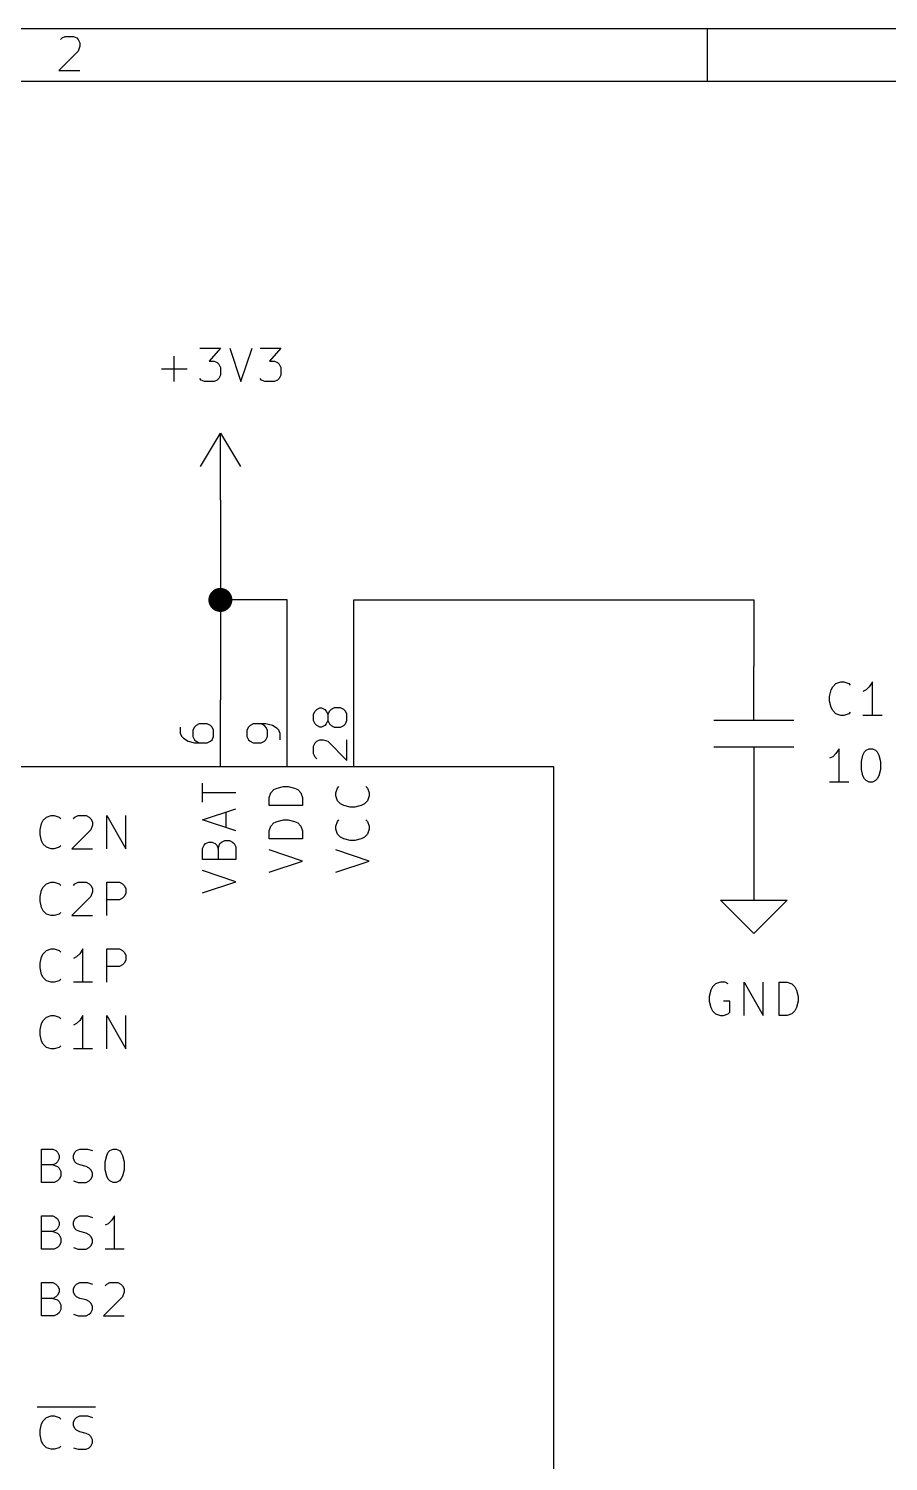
# Model space of a CAD drawing. Extents: x 0.4 to 11.3, y -7.9 to -0.4.
# Drawn here: x 3.312 to 4.602, y -2.541 to -0.394 of the extents above; entities that cross this region are included whole.
import ezdxf

# ---------------------------------------------------------------- set-up
doc = ezdxf.new("R2010")
doc.units = 0
doc.header["$MEASUREMENT"] = 0
for name, color, linetype in [('CYAN2', 4, 'CONTINUOUS'), ('GREEN3', 91, 'CONTINUOUS'), ('LYELLOW', 51, 'CONTINUOUS'), ('RED2', 1, 'CONTINUOUS'), ('RED3', 11, 'CONTINUOUS')]:
    doc.layers.add(name, color=color, linetype=linetype)

msp = doc.modelspace()

# ---------------------------------------------------------------- linework, layer by layer
at = {"layer": 'CYAN2', "linetype": 'CONTINUOUS'}
for p, q in [((3.569, -0.8728), (3.6, -0.8728)), ((3.6, -0.8728), (3.5833, -0.8919)), ((3.6143, -0.8728), (3.6309, -0.9228)), ((3.6309, -0.9228), (3.6476, -0.8728)), ((3.6595, -0.8728), (3.6905, -0.8728)), ((3.6905, -0.8728), (3.6738, -0.8919)), ((3.5309, -0.9228), (3.5309, -0.8847)), ((3.5833, -0.8919), (3.5905, -0.8919)), ((3.5905, -0.8919), (3.5952, -0.8942)), ((3.5952, -0.8942), (3.5976, -0.8966)), ((3.5976, -0.8966), (3.6, -0.9014)), ((3.6, -0.9014), (3.6, -0.9133)), ((3.6738, -0.8919), (3.681, -0.8919)), ((3.681, -0.8919), (3.6857, -0.8942)), ((3.6857, -0.8942), (3.6881, -0.8966)), ((3.6881, -0.8966), (3.6905, -0.9014)), ((3.6905, -0.9014), (3.6905, -0.9133)), ((3.5119, -0.9038), (3.55, -0.9038)), ((3.5714, -0.9204), (3.569, -0.918)), ((3.5762, -0.9228), (3.5714, -0.9204)), ((3.5905, -0.9228), (3.5762, -0.9228)), ((3.5952, -0.9204), (3.5905, -0.9228)), ((3.5976, -0.918), (3.5952, -0.9204)), ((3.6, -0.9133), (3.5976, -0.918)), ((3.6619, -0.9204), (3.6595, -0.918)), ((3.6667, -0.9228), (3.6619, -0.9204)), ((3.681, -0.9228), (3.6667, -0.9228)), ((3.6857, -0.9204), (3.681, -0.9228)), ((3.6881, -0.918), (3.6857, -0.9204)), ((3.6905, -0.9133), (3.6881, -0.918)), ((4.5234, -1.3754), (4.5306, -1.373)), ((4.5234, -1.3754), (4.5306, -1.373)), ((4.5306, -1.373), (4.5353, -1.373)), ((4.5306, -1.373), (4.5353, -1.373)), ((4.5353, -1.373), (4.5425, -1.3754)), ((4.5353, -1.373), (4.5425, -1.3754)), ((4.5782, -1.373), (4.5734, -1.3802)), ((4.5782, -1.373), (4.5734, -1.3802)), ((4.5782, -1.423), (4.5782, -1.373)), ((4.5782, -1.423), (4.5782, -1.373)), ((4.5139, -1.3945), (4.5163, -1.385)), ((4.5139, -1.3945), (4.5163, -1.385)), ((4.5139, -1.4016), (4.5139, -1.3945)), ((4.5139, -1.4016), (4.5139, -1.3945)), ((4.5163, -1.385), (4.5187, -1.3802)), ((4.5163, -1.385), (4.5187, -1.3802)), ((4.5187, -1.3802), (4.5234, -1.3754)), ((4.5187, -1.3802), (4.5234, -1.3754)), ((4.5425, -1.3754), (4.5449, -1.3778)), ((4.5425, -1.3754), (4.5449, -1.3778)), ((4.5687, -1.385), (4.5639, -1.3873)), ((4.5687, -1.385), (4.5639, -1.3873)), ((4.5734, -1.3802), (4.5687, -1.385)), ((4.5734, -1.3802), (4.5687, -1.385)), ((4.5163, -1.4111), (4.5139, -1.4016)), ((4.5163, -1.4111), (4.5139, -1.4016)), ((4.5187, -1.4159), (4.5163, -1.4111)), ((4.5187, -1.4159), (4.5163, -1.4111)), ((4.5234, -1.4207), (4.5187, -1.4159)), ((4.5234, -1.4207), (4.5187, -1.4159)), ((4.5306, -1.423), (4.5234, -1.4207)), ((4.5306, -1.423), (4.5234, -1.4207)), ((4.5353, -1.423), (4.5306, -1.423)), ((4.5353, -1.423), (4.5306, -1.423)), ((4.5425, -1.4207), (4.5353, -1.423)), ((4.5425, -1.4207), (4.5353, -1.423)), ((4.5449, -1.4183), (4.5425, -1.4207)), ((4.5449, -1.4183), (4.5425, -1.4207)), ((4.5925, -1.423), (4.5639, -1.423)), ((4.5925, -1.423), (4.5639, -1.423)), ((4.5234, -1.4802), (4.5187, -1.485)), ((4.5234, -1.4802), (4.5187, -1.485)), ((4.5282, -1.473), (4.5234, -1.4802)), ((4.5282, -1.473), (4.5234, -1.4802)), ((4.5282, -1.523), (4.5282, -1.473)), ((4.5282, -1.523), (4.5282, -1.473)), ((4.5639, -1.4826), (4.5663, -1.4778)), ((4.5639, -1.4826), (4.5663, -1.4778)), ((4.5663, -1.4778), (4.5687, -1.4754)), ((4.5663, -1.4778), (4.5687, -1.4754)), ((4.5687, -1.4754), (4.5734, -1.473)), ((4.5687, -1.4754), (4.5734, -1.473)), ((4.5734, -1.473), (4.5782, -1.473)), ((4.5734, -1.473), (4.5782, -1.473)), ((4.5782, -1.473), (4.5829, -1.4754)), ((4.5782, -1.473), (4.5829, -1.4754)), ((4.5829, -1.4754), (4.5853, -1.4778)), ((4.5829, -1.4754), (4.5853, -1.4778)), ((4.5853, -1.4778), (4.5877, -1.4826)), ((4.5853, -1.4778), (4.5877, -1.4826)), ((4.5187, -1.485), (4.5139, -1.4873)), ((4.5187, -1.485), (4.5139, -1.4873)), ((4.5615, -1.4921), (4.5639, -1.4826)), ((4.5615, -1.4921), (4.5639, -1.4826)), ((4.5615, -1.504), (4.5615, -1.4921)), ((4.5615, -1.504), (4.5615, -1.4921)), ((4.5877, -1.4826), (4.5901, -1.4921)), ((4.5877, -1.4826), (4.5901, -1.4921)), ((4.5901, -1.4921), (4.5901, -1.504)), ((4.5901, -1.4921), (4.5901, -1.504)), ((4.5425, -1.523), (4.5139, -1.523)), ((4.5425, -1.523), (4.5139, -1.523)), ((4.5639, -1.5135), (4.5615, -1.504)), ((4.5639, -1.5135), (4.5615, -1.504)), ((4.5663, -1.5183), (4.5639, -1.5135)), ((4.5663, -1.5183), (4.5639, -1.5135)), ((4.5687, -1.5207), (4.5663, -1.5183)), ((4.5687, -1.5207), (4.5663, -1.5183)), ((4.5734, -1.523), (4.5687, -1.5207)), ((4.5734, -1.523), (4.5687, -1.5207)), ((4.5782, -1.523), (4.5734, -1.523)), ((4.5782, -1.523), (4.5734, -1.523)), ((4.5829, -1.5207), (4.5782, -1.523)), ((4.5829, -1.5207), (4.5782, -1.523)), ((4.5853, -1.5183), (4.5829, -1.5207)), ((4.5853, -1.5183), (4.5829, -1.5207)), ((4.5877, -1.5135), (4.5853, -1.5183)), ((4.5877, -1.5135), (4.5853, -1.5183)), ((4.5901, -1.504), (4.5877, -1.5135)), ((4.5901, -1.504), (4.5877, -1.5135)), ((3.5731, -1.5533), (3.5731, -1.5248)), ((3.5731, -1.5533), (3.5731, -1.5248)), ((3.6231, -1.539), (3.5731, -1.539)), ((3.6231, -1.539), (3.5731, -1.539)), ((3.6731, -1.5462), (3.6755, -1.539)), ((3.6731, -1.5462), (3.6755, -1.539)), ((3.6731, -1.5581), (3.6731, -1.5462)), ((3.6731, -1.5581), (3.6731, -1.5462)), ((3.6755, -1.539), (3.6803, -1.5343)), ((3.6755, -1.539), (3.6803, -1.5343)), ((3.6803, -1.5343), (3.685, -1.5319)), ((3.6803, -1.5343), (3.685, -1.5319)), ((3.685, -1.5319), (3.6946, -1.5295)), ((3.685, -1.5319), (3.6946, -1.5295)), ((3.6946, -1.5295), (3.7017, -1.5295)), ((3.6946, -1.5295), (3.7017, -1.5295)), ((3.7017, -1.5295), (3.7112, -1.5319)), ((3.7017, -1.5295), (3.7112, -1.5319)), ((3.7112, -1.5319), (3.716, -1.5343)), ((3.7112, -1.5319), (3.716, -1.5343)), ((3.716, -1.5343), (3.7208, -1.539)), ((3.716, -1.5343), (3.7208, -1.539)), ((3.7208, -1.539), (3.7231, -1.5462)), ((3.7208, -1.539), (3.7231, -1.5462)), ((3.7231, -1.5462), (3.7231, -1.5581)), ((3.7231, -1.5462), (3.7231, -1.5581)), ((3.7731, -1.539), (3.7755, -1.5319)), ((3.7731, -1.539), (3.7755, -1.5319)), ((3.7731, -1.5438), (3.7731, -1.539)), ((3.7731, -1.5438), (3.7731, -1.539)), ((3.7755, -1.5509), (3.7731, -1.5438)), ((3.7755, -1.5509), (3.7731, -1.5438)), ((3.7755, -1.5319), (3.7779, -1.5295)), ((3.7755, -1.5319), (3.7779, -1.5295)), ((3.8184, -1.5295), (3.8208, -1.5319)), ((3.8184, -1.5295), (3.8208, -1.5319)), ((3.8208, -1.5319), (3.8231, -1.539)), ((3.8208, -1.5319), (3.8231, -1.539)), ((3.8231, -1.5438), (3.8208, -1.5509)), ((3.8231, -1.5438), (3.8208, -1.5509)), ((3.8231, -1.539), (3.8231, -1.5438)), ((3.8231, -1.539), (3.8231, -1.5438)), ((3.5731, -1.5795), (3.6231, -1.5629)), ((3.5731, -1.5795), (3.6231, -1.5629)), ((3.6088, -1.5914), (3.6088, -1.5676)), ((3.6088, -1.5914), (3.6088, -1.5676)), ((3.7231, -1.5581), (3.6731, -1.5581)), ((3.7231, -1.5581), (3.6731, -1.5581)), ((3.7803, -1.5557), (3.7755, -1.5509)), ((3.7803, -1.5557), (3.7755, -1.5509)), ((3.785, -1.5581), (3.7803, -1.5557)), ((3.785, -1.5581), (3.7803, -1.5557)), ((3.7946, -1.5605), (3.785, -1.5581)), ((3.7946, -1.5605), (3.785, -1.5581)), ((3.8017, -1.5605), (3.7946, -1.5605)), ((3.8017, -1.5605), (3.7946, -1.5605)), ((3.8112, -1.5581), (3.8017, -1.5605)), ((3.8112, -1.5581), (3.8017, -1.5605)), ((3.816, -1.5557), (3.8112, -1.5581)), ((3.816, -1.5557), (3.8112, -1.5581)), ((3.8208, -1.5509), (3.816, -1.5557)), ((3.8208, -1.5509), (3.816, -1.5557)), ((3.3295, -1.5946), (3.3319, -1.585)), ((3.3295, -1.5946), (3.3319, -1.585)), ((3.3319, -1.585), (3.3343, -1.5803)), ((3.3319, -1.585), (3.3343, -1.5803)), ((3.3343, -1.5803), (3.339, -1.5755)), ((3.3343, -1.5803), (3.339, -1.5755)), ((3.339, -1.5755), (3.3462, -1.5731)), ((3.339, -1.5755), (3.3462, -1.5731)), ((3.3462, -1.5731), (3.3509, -1.5731)), ((3.3462, -1.5731), (3.3509, -1.5731)), ((3.3509, -1.5731), (3.3581, -1.5755)), ((3.3509, -1.5731), (3.3581, -1.5755)), ((3.3581, -1.5755), (3.3605, -1.5779)), ((3.3581, -1.5755), (3.3605, -1.5779)), ((3.3795, -1.5779), (3.3819, -1.5755)), ((3.3795, -1.5779), (3.3819, -1.5755)), ((3.3819, -1.5755), (3.3867, -1.5731)), ((3.3819, -1.5755), (3.3867, -1.5731)), ((3.3867, -1.5731), (3.3986, -1.5731)), ((3.3867, -1.5731), (3.3986, -1.5731)), ((3.3986, -1.5731), (3.4033, -1.5755)), ((3.3986, -1.5731), (3.4033, -1.5755)), ((3.4033, -1.5755), (3.4057, -1.5779)), ((3.4033, -1.5755), (3.4057, -1.5779)), ((3.4057, -1.5779), (3.4081, -1.5827)), ((3.4057, -1.5779), (3.4081, -1.5827)), ((3.4081, -1.5874), (3.4057, -1.5946)), ((3.4081, -1.5874), (3.4057, -1.5946)), ((3.4081, -1.5827), (3.4081, -1.5874)), ((3.4081, -1.5827), (3.4081, -1.5874)), ((3.4295, -1.6231), (3.4295, -1.5731)), ((3.4295, -1.5731), (3.4581, -1.6231)), ((3.4295, -1.6231), (3.4295, -1.5731)), ((3.4295, -1.5731), (3.4581, -1.6231)), ((3.4581, -1.6231), (3.4581, -1.5731)), ((3.4581, -1.6231), (3.4581, -1.5731)), ((3.6231, -1.5962), (3.5731, -1.5795)), ((3.6231, -1.5962), (3.5731, -1.5795)), ((3.6731, -1.5962), (3.6755, -1.589)), ((3.6731, -1.5962), (3.6755, -1.589)), ((3.6755, -1.589), (3.6803, -1.5843)), ((3.6755, -1.589), (3.6803, -1.5843)), ((3.6803, -1.5843), (3.685, -1.5819)), ((3.6803, -1.5843), (3.685, -1.5819)), ((3.685, -1.5819), (3.6946, -1.5795)), ((3.685, -1.5819), (3.6946, -1.5795)), ((3.6946, -1.5795), (3.7017, -1.5795)), ((3.6946, -1.5795), (3.7017, -1.5795)), ((3.7017, -1.5795), (3.7112, -1.5819)), ((3.7017, -1.5795), (3.7112, -1.5819)), ((3.7112, -1.5819), (3.716, -1.5843)), ((3.7112, -1.5819), (3.716, -1.5843)), ((3.716, -1.5843), (3.7208, -1.589)), ((3.716, -1.5843), (3.7208, -1.589)), ((3.7208, -1.589), (3.7231, -1.5962)), ((3.7208, -1.589), (3.7231, -1.5962)), ((3.7731, -1.589), (3.7755, -1.5819)), ((3.7731, -1.589), (3.7755, -1.5819)), ((3.7731, -1.5938), (3.7731, -1.589)), ((3.7731, -1.5938), (3.7731, -1.589)), ((3.7755, -1.5819), (3.7779, -1.5795)), ((3.7755, -1.5819), (3.7779, -1.5795)), ((3.8184, -1.5795), (3.8208, -1.5819)), ((3.8184, -1.5795), (3.8208, -1.5819)), ((3.8208, -1.5819), (3.8231, -1.589)), ((3.8208, -1.5819), (3.8231, -1.589)), ((3.8231, -1.589), (3.8231, -1.5938)), ((3.8231, -1.589), (3.8231, -1.5938)), ((3.3295, -1.6017), (3.3295, -1.5946)), ((3.3295, -1.6017), (3.3295, -1.5946)), ((3.3319, -1.6112), (3.3295, -1.6017)), ((3.3319, -1.6112), (3.3295, -1.6017)), ((3.4057, -1.5946), (3.3771, -1.6231)), ((3.4057, -1.5946), (3.3771, -1.6231)), ((3.6017, -1.6129), (3.6065, -1.6105)), ((3.6017, -1.6129), (3.6065, -1.6105)), ((3.6065, -1.6105), (3.6136, -1.6105)), ((3.6065, -1.6105), (3.6136, -1.6105)), ((3.6136, -1.6105), (3.6184, -1.6129)), ((3.6136, -1.6105), (3.6184, -1.6129)), ((3.6731, -1.6081), (3.6731, -1.5962)), ((3.6731, -1.6081), (3.6731, -1.5962)), ((3.7231, -1.6081), (3.6731, -1.6081)), ((3.7231, -1.6081), (3.6731, -1.6081)), ((3.7231, -1.5962), (3.7231, -1.6081)), ((3.7231, -1.5962), (3.7231, -1.6081)), ((3.7755, -1.6009), (3.7731, -1.5938)), ((3.7755, -1.6009), (3.7731, -1.5938)), ((3.7803, -1.6057), (3.7755, -1.6009)), ((3.7803, -1.6057), (3.7755, -1.6009)), ((3.785, -1.6081), (3.7803, -1.6057)), ((3.785, -1.6081), (3.7803, -1.6057)), ((3.7946, -1.6105), (3.785, -1.6081)), ((3.7946, -1.6105), (3.785, -1.6081)), ((3.8017, -1.6105), (3.7946, -1.6105)), ((3.8017, -1.6105), (3.7946, -1.6105)), ((3.8112, -1.6081), (3.8017, -1.6105)), ((3.8112, -1.6081), (3.8017, -1.6105)), ((3.816, -1.6057), (3.8112, -1.6081)), ((3.816, -1.6057), (3.8112, -1.6081)), ((3.8208, -1.6009), (3.816, -1.6057)), ((3.8208, -1.6009), (3.816, -1.6057)), ((3.8231, -1.5938), (3.8208, -1.6009)), ((3.8231, -1.5938), (3.8208, -1.6009)), ((3.3343, -1.616), (3.3319, -1.6112)), ((3.3343, -1.616), (3.3319, -1.6112)), ((3.339, -1.6208), (3.3343, -1.616)), ((3.339, -1.6208), (3.3343, -1.616)), ((3.3462, -1.6231), (3.339, -1.6208)), ((3.3462, -1.6231), (3.339, -1.6208)), ((3.3509, -1.6231), (3.3462, -1.6231)), ((3.3509, -1.6231), (3.3462, -1.6231)), ((3.3581, -1.6208), (3.3509, -1.6231)), ((3.3581, -1.6208), (3.3509, -1.6231)), ((3.3605, -1.6184), (3.3581, -1.6208)), ((3.3605, -1.6184), (3.3581, -1.6208)), ((3.3771, -1.6231), (3.4081, -1.6231)), ((3.3771, -1.6231), (3.4081, -1.6231)), ((3.5731, -1.6224), (3.5755, -1.6176)), ((3.5731, -1.6224), (3.5755, -1.6176)), ((3.5731, -1.639), (3.5731, -1.6224)), ((3.5731, -1.639), (3.5731, -1.6224)), ((3.5755, -1.6176), (3.5779, -1.6152)), ((3.5755, -1.6176), (3.5779, -1.6152)), ((3.5779, -1.6152), (3.5827, -1.6129)), ((3.5779, -1.6152), (3.5827, -1.6129)), ((3.5827, -1.6129), (3.5874, -1.6129)), ((3.5827, -1.6129), (3.5874, -1.6129)), ((3.5874, -1.6129), (3.5922, -1.6152)), ((3.5874, -1.6129), (3.5922, -1.6152)), ((3.5922, -1.6152), (3.5946, -1.6176)), ((3.5922, -1.6152), (3.5946, -1.6176)), ((3.5946, -1.6176), (3.5969, -1.6224)), ((3.5946, -1.6176), (3.5969, -1.6224)), ((3.5969, -1.6224), (3.5993, -1.6152)), ((3.5969, -1.6224), (3.5993, -1.6152)), ((3.5969, -1.6224), (3.5969, -1.639)), ((3.5969, -1.6224), (3.5969, -1.639)), ((3.5993, -1.6152), (3.6017, -1.6129)), ((3.5993, -1.6152), (3.6017, -1.6129)), ((3.6184, -1.6129), (3.6208, -1.6152)), ((3.6184, -1.6129), (3.6208, -1.6152)), ((3.6208, -1.6152), (3.6231, -1.62)), ((3.6208, -1.6152), (3.6231, -1.62)), ((3.6231, -1.62), (3.6231, -1.639)), ((3.6231, -1.62), (3.6231, -1.639)), ((3.7231, -1.6414), (3.6731, -1.6248)), ((3.7231, -1.6414), (3.6731, -1.6248)), ((3.8231, -1.6414), (3.7731, -1.6248)), ((3.8231, -1.6414), (3.7731, -1.6248)), ((3.6231, -1.639), (3.5731, -1.639)), ((3.6231, -1.639), (3.5731, -1.639)), ((3.6731, -1.6581), (3.7231, -1.6414)), ((3.6731, -1.6581), (3.7231, -1.6414)), ((3.7731, -1.6581), (3.8231, -1.6414)), ((3.7731, -1.6581), (3.8231, -1.6414)), ((3.339, -1.6755), (3.3462, -1.6731)), ((3.339, -1.6755), (3.3462, -1.6731)), ((3.3462, -1.6731), (3.3509, -1.6731)), ((3.3462, -1.6731), (3.3509, -1.6731)), ((3.3509, -1.6731), (3.3581, -1.6755)), ((3.3509, -1.6731), (3.3581, -1.6755)), ((3.3819, -1.6755), (3.3867, -1.6731)), ((3.3819, -1.6755), (3.3867, -1.6731)), ((3.3867, -1.6731), (3.3986, -1.6731)), ((3.3867, -1.6731), (3.3986, -1.6731)), ((3.3986, -1.6731), (3.4033, -1.6755)), ((3.3986, -1.6731), (3.4033, -1.6755)), ((3.4295, -1.7231), (3.4295, -1.6731)), ((3.4295, -1.6731), (3.4486, -1.6731)), ((3.4295, -1.7231), (3.4295, -1.6731)), ((3.4295, -1.6731), (3.4486, -1.6731)), ((3.4486, -1.6731), (3.4533, -1.6755)), ((3.4486, -1.6731), (3.4533, -1.6755)), ((3.6231, -1.6724), (3.5731, -1.6557)), ((3.6231, -1.6724), (3.5731, -1.6557)), ((3.5731, -1.689), (3.6231, -1.6724)), ((3.5731, -1.689), (3.6231, -1.6724)), ((3.3295, -1.6946), (3.3319, -1.685)), ((3.3295, -1.6946), (3.3319, -1.685)), ((3.3295, -1.7017), (3.3295, -1.6946)), ((3.3295, -1.7017), (3.3295, -1.6946)), ((3.3319, -1.685), (3.3343, -1.6803)), ((3.3319, -1.685), (3.3343, -1.6803)), ((3.3343, -1.6803), (3.339, -1.6755)), ((3.3343, -1.6803), (3.339, -1.6755)), ((3.3581, -1.6755), (3.3605, -1.6779)), ((3.3581, -1.6755), (3.3605, -1.6779)), ((3.4057, -1.6946), (3.3771, -1.7231)), ((3.4057, -1.6946), (3.3771, -1.7231)), ((3.3795, -1.6779), (3.3819, -1.6755)), ((3.3795, -1.6779), (3.3819, -1.6755)), ((3.4033, -1.6755), (3.4057, -1.6779)), ((3.4033, -1.6755), (3.4057, -1.6779)), ((3.4057, -1.6779), (3.4081, -1.6827)), ((3.4057, -1.6779), (3.4081, -1.6827)), ((3.4081, -1.6874), (3.4057, -1.6946)), ((3.4081, -1.6874), (3.4057, -1.6946)), ((3.4081, -1.6827), (3.4081, -1.6874)), ((3.4081, -1.6827), (3.4081, -1.6874)), ((3.4533, -1.6755), (3.4557, -1.6779)), ((3.4533, -1.6755), (3.4557, -1.6779)), ((3.4557, -1.6946), (3.4533, -1.6969)), ((3.4557, -1.6946), (3.4533, -1.6969)), ((3.4557, -1.6779), (3.4581, -1.6827)), ((3.4557, -1.6779), (3.4581, -1.6827)), ((3.4581, -1.6898), (3.4557, -1.6946)), ((3.4581, -1.6898), (3.4557, -1.6946)), ((3.4581, -1.6827), (3.4581, -1.6898)), ((3.4581, -1.6827), (3.4581, -1.6898)), ((3.3319, -1.7112), (3.3295, -1.7017)), ((3.3319, -1.7112), (3.3295, -1.7017)), ((3.3343, -1.716), (3.3319, -1.7112)), ((3.3343, -1.716), (3.3319, -1.7112)), ((3.339, -1.7208), (3.3343, -1.716)), ((3.339, -1.7208), (3.3343, -1.716)), ((3.4486, -1.6993), (3.4295, -1.6993)), ((3.4486, -1.6993), (3.4295, -1.6993)), ((3.4533, -1.6969), (3.4486, -1.6993)), ((3.4533, -1.6969), (3.4486, -1.6993)), ((3.3462, -1.7231), (3.339, -1.7208)), ((3.3462, -1.7231), (3.339, -1.7208)), ((3.3509, -1.7231), (3.3462, -1.7231)), ((3.3509, -1.7231), (3.3462, -1.7231)), ((3.3581, -1.7208), (3.3509, -1.7231)), ((3.3581, -1.7208), (3.3509, -1.7231)), ((3.3605, -1.7184), (3.3581, -1.7208)), ((3.3605, -1.7184), (3.3581, -1.7208)), ((3.3771, -1.7231), (3.4081, -1.7231)), ((3.3771, -1.7231), (3.4081, -1.7231)), ((3.3319, -1.785), (3.3343, -1.7803)), ((3.3319, -1.785), (3.3343, -1.7803)), ((3.3343, -1.7803), (3.339, -1.7755)), ((3.3343, -1.7803), (3.339, -1.7755)), ((3.339, -1.7755), (3.3462, -1.7731)), ((3.339, -1.7755), (3.3462, -1.7731)), ((3.3462, -1.7731), (3.3509, -1.7731)), ((3.3462, -1.7731), (3.3509, -1.7731)), ((3.3509, -1.7731), (3.3581, -1.7755)), ((3.3509, -1.7731), (3.3581, -1.7755)), ((3.3581, -1.7755), (3.3605, -1.7779)), ((3.3581, -1.7755), (3.3605, -1.7779)), ((3.389, -1.7803), (3.3843, -1.785)), ((3.389, -1.7803), (3.3843, -1.785)), ((3.3938, -1.7731), (3.389, -1.7803)), ((3.3938, -1.7731), (3.389, -1.7803)), ((3.3938, -1.8231), (3.3938, -1.7731)), ((3.3938, -1.8231), (3.3938, -1.7731)), ((3.4295, -1.8231), (3.4295, -1.7731)), ((3.4295, -1.7731), (3.4486, -1.7731)), ((3.4295, -1.8231), (3.4295, -1.7731)), ((3.4295, -1.7731), (3.4486, -1.7731)), ((3.4486, -1.7731), (3.4533, -1.7755)), ((3.4486, -1.7731), (3.4533, -1.7755)), ((3.4533, -1.7755), (3.4557, -1.7779)), ((3.4533, -1.7755), (3.4557, -1.7779)), ((3.4557, -1.7779), (3.4581, -1.7827)), ((3.4557, -1.7779), (3.4581, -1.7827)), ((3.3295, -1.7946), (3.3319, -1.785)), ((3.3295, -1.7946), (3.3319, -1.785)), ((3.3295, -1.8017), (3.3295, -1.7946)), ((3.3295, -1.8017), (3.3295, -1.7946)), ((3.3319, -1.8112), (3.3295, -1.8017)), ((3.3319, -1.8112), (3.3295, -1.8017)), ((3.3843, -1.785), (3.3795, -1.7874)), ((3.3843, -1.785), (3.3795, -1.7874)), ((3.4486, -1.7993), (3.4295, -1.7993)), ((3.4486, -1.7993), (3.4295, -1.7993)), ((3.4533, -1.7969), (3.4486, -1.7993)), ((3.4533, -1.7969), (3.4486, -1.7993)), ((3.4557, -1.7946), (3.4533, -1.7969)), ((3.4557, -1.7946), (3.4533, -1.7969)), ((3.4581, -1.7898), (3.4557, -1.7946)), ((3.4581, -1.7898), (3.4557, -1.7946)), ((3.4581, -1.7827), (3.4581, -1.7898)), ((3.4581, -1.7827), (3.4581, -1.7898)), ((3.3343, -1.816), (3.3319, -1.8112)), ((3.3343, -1.816), (3.3319, -1.8112)), ((3.339, -1.8208), (3.3343, -1.816)), ((3.339, -1.8208), (3.3343, -1.816)), ((3.3462, -1.8231), (3.339, -1.8208)), ((3.3462, -1.8231), (3.339, -1.8208)), ((3.3509, -1.8231), (3.3462, -1.8231)), ((3.3509, -1.8231), (3.3462, -1.8231)), ((3.3581, -1.8208), (3.3509, -1.8231)), ((3.3581, -1.8208), (3.3509, -1.8231)), ((3.3605, -1.8184), (3.3581, -1.8208)), ((3.3605, -1.8184), (3.3581, -1.8208)), ((3.4081, -1.8231), (3.3795, -1.8231)), ((3.4081, -1.8231), (3.3795, -1.8231)), ((4.3429, -1.8252), (4.3381, -1.8299)), ((4.3429, -1.8252), (4.3381, -1.8299)), ((4.35, -1.8228), (4.3429, -1.8252)), ((4.35, -1.8228), (4.3429, -1.8252)), ((4.3571, -1.8228), (4.35, -1.8228)), ((4.3571, -1.8228), (4.35, -1.8228)), ((4.3619, -1.8252), (4.3571, -1.8228)), ((4.3619, -1.8252), (4.3571, -1.8228)), ((4.3857, -1.8728), (4.3857, -1.8228)), ((4.3857, -1.8228), (4.4143, -1.8728)), ((4.3857, -1.8728), (4.3857, -1.8228)), ((4.3857, -1.8228), (4.4143, -1.8728)), ((4.4143, -1.8728), (4.4143, -1.8228)), ((4.4143, -1.8728), (4.4143, -1.8228)), ((4.4381, -1.8728), (4.4381, -1.8228)), ((4.4381, -1.8228), (4.45, -1.8228)), ((4.4381, -1.8728), (4.4381, -1.8228)), ((4.4381, -1.8228), (4.45, -1.8228)), ((4.45, -1.8228), (4.4571, -1.8252)), ((4.45, -1.8228), (4.4571, -1.8252)), ((4.4571, -1.8252), (4.4619, -1.8299)), ((4.4571, -1.8252), (4.4619, -1.8299)), ((4.3357, -1.8347), (4.3333, -1.8442)), ((4.3357, -1.8347), (4.3333, -1.8442)), ((4.3333, -1.8442), (4.3333, -1.8514)), ((4.3333, -1.8442), (4.3333, -1.8514)), ((4.3381, -1.8299), (4.3357, -1.8347)), ((4.3381, -1.8299), (4.3357, -1.8347)), ((4.4619, -1.8299), (4.4643, -1.8347)), ((4.4619, -1.8299), (4.4643, -1.8347)), ((4.4643, -1.8347), (4.4667, -1.8442)), ((4.4643, -1.8347), (4.4667, -1.8442)), ((4.4667, -1.8442), (4.4667, -1.8514)), ((4.4667, -1.8442), (4.4667, -1.8514)), ((4.3333, -1.8514), (4.3357, -1.8609)), ((4.3333, -1.8514), (4.3357, -1.8609)), ((4.3357, -1.8609), (4.3381, -1.8657)), ((4.3357, -1.8609), (4.3381, -1.8657)), ((4.3381, -1.8657), (4.3429, -1.8704)), ((4.3381, -1.8657), (4.3429, -1.8704)), ((4.3643, -1.8514), (4.3548, -1.8514)), ((4.3643, -1.8514), (4.3548, -1.8514)), ((4.3619, -1.8704), (4.3643, -1.868)), ((4.3619, -1.8704), (4.3643, -1.868)), ((4.3643, -1.868), (4.3643, -1.8514)), ((4.3643, -1.868), (4.3643, -1.8514)), ((4.4619, -1.8657), (4.4571, -1.8704)), ((4.4619, -1.8657), (4.4571, -1.8704)), ((4.4643, -1.8609), (4.4619, -1.8657)), ((4.4643, -1.8609), (4.4619, -1.8657)), ((4.4667, -1.8514), (4.4643, -1.8609)), ((4.4667, -1.8514), (4.4643, -1.8609)), ((3.3295, -1.8946), (3.3319, -1.885)), ((3.3295, -1.8946), (3.3319, -1.885)), ((3.3319, -1.885), (3.3343, -1.8803)), ((3.3319, -1.885), (3.3343, -1.8803)), ((3.3343, -1.8803), (3.339, -1.8755)), ((3.3343, -1.8803), (3.339, -1.8755)), ((3.339, -1.8755), (3.3462, -1.8731)), ((3.339, -1.8755), (3.3462, -1.8731)), ((3.3462, -1.8731), (3.3509, -1.8731)), ((3.3462, -1.8731), (3.3509, -1.8731)), ((3.3509, -1.8731), (3.3581, -1.8755)), ((3.3509, -1.8731), (3.3581, -1.8755)), ((3.3581, -1.8755), (3.3605, -1.8779)), ((3.3581, -1.8755), (3.3605, -1.8779)), ((3.3843, -1.885), (3.3795, -1.8874)), ((3.3843, -1.885), (3.3795, -1.8874)), ((3.389, -1.8803), (3.3843, -1.885)), ((3.389, -1.8803), (3.3843, -1.885)), ((3.3938, -1.8731), (3.389, -1.8803)), ((3.3938, -1.8731), (3.389, -1.8803)), ((3.3938, -1.9231), (3.3938, -1.8731)), ((3.3938, -1.9231), (3.3938, -1.8731)), ((3.4295, -1.9231), (3.4295, -1.8731)), ((3.4295, -1.8731), (3.4581, -1.9231)), ((3.4295, -1.9231), (3.4295, -1.8731)), ((3.4295, -1.8731), (3.4581, -1.9231)), ((3.4581, -1.9231), (3.4581, -1.8731)), ((3.4581, -1.9231), (3.4581, -1.8731)), ((4.3429, -1.8704), (4.35, -1.8728)), ((4.3429, -1.8704), (4.35, -1.8728)), ((4.35, -1.8728), (4.3548, -1.8728)), ((4.35, -1.8728), (4.3548, -1.8728)), ((4.3548, -1.8728), (4.3619, -1.8704)), ((4.3548, -1.8728), (4.3619, -1.8704)), ((4.45, -1.8728), (4.4381, -1.8728)), ((4.45, -1.8728), (4.4381, -1.8728)), ((4.4571, -1.8704), (4.45, -1.8728)), ((4.4571, -1.8704), (4.45, -1.8728)), ((3.3295, -1.9017), (3.3295, -1.8946)), ((3.3295, -1.9017), (3.3295, -1.8946)), ((3.3319, -1.9112), (3.3295, -1.9017)), ((3.3319, -1.9112), (3.3295, -1.9017)), ((3.3343, -1.916), (3.3319, -1.9112)), ((3.3343, -1.916), (3.3319, -1.9112)), ((3.339, -1.9208), (3.3343, -1.916)), ((3.339, -1.9208), (3.3343, -1.916)), ((3.3462, -1.9231), (3.339, -1.9208)), ((3.3462, -1.9231), (3.339, -1.9208)), ((3.3509, -1.9231), (3.3462, -1.9231)), ((3.3509, -1.9231), (3.3462, -1.9231)), ((3.3581, -1.9208), (3.3509, -1.9231)), ((3.3581, -1.9208), (3.3509, -1.9231)), ((3.3605, -1.9184), (3.3581, -1.9208)), ((3.3605, -1.9184), (3.3581, -1.9208)), ((3.4081, -1.9231), (3.3795, -1.9231)), ((3.4081, -1.9231), (3.3795, -1.9231)), ((3.3319, -2.1231), (3.3319, -2.0731)), ((3.3319, -2.0731), (3.3486, -2.0731)), ((3.3319, -2.1231), (3.3319, -2.0731)), ((3.3319, -2.0731), (3.3486, -2.0731)), ((3.3486, -2.0731), (3.3533, -2.0755)), ((3.3486, -2.0731), (3.3533, -2.0755)), ((3.3533, -2.0755), (3.3557, -2.0779)), ((3.3533, -2.0755), (3.3557, -2.0779)), ((3.3557, -2.0779), (3.3581, -2.0827)), ((3.3557, -2.0779), (3.3581, -2.0827)), ((3.3581, -2.0827), (3.3581, -2.0874)), ((3.3581, -2.0827), (3.3581, -2.0874)), ((3.3795, -2.0827), (3.3819, -2.0779)), ((3.3795, -2.0827), (3.3819, -2.0779)), ((3.3795, -2.0874), (3.3795, -2.0827)), ((3.3795, -2.0874), (3.3795, -2.0827)), ((3.3819, -2.0779), (3.3843, -2.0755)), ((3.3819, -2.0779), (3.3843, -2.0755)), ((3.3843, -2.0755), (3.389, -2.0731)), ((3.3843, -2.0755), (3.389, -2.0731)), ((3.389, -2.0731), (3.4009, -2.0731)), ((3.389, -2.0731), (3.4009, -2.0731)), ((3.4009, -2.0731), (3.4081, -2.0755)), ((3.4009, -2.0731), (3.4081, -2.0755)), ((3.4271, -2.0922), (3.4295, -2.0827)), ((3.4271, -2.0922), (3.4295, -2.0827)), ((3.4295, -2.0827), (3.4319, -2.0779)), ((3.4295, -2.0827), (3.4319, -2.0779)), ((3.4319, -2.0779), (3.4343, -2.0755)), ((3.4319, -2.0779), (3.4343, -2.0755)), ((3.4343, -2.0755), (3.439, -2.0731)), ((3.4343, -2.0755), (3.439, -2.0731)), ((3.439, -2.0731), (3.4438, -2.0731)), ((3.439, -2.0731), (3.4438, -2.0731)), ((3.4438, -2.0731), (3.4486, -2.0755)), ((3.4438, -2.0731), (3.4486, -2.0755)), ((3.4486, -2.0755), (3.4509, -2.0779)), ((3.4486, -2.0755), (3.4509, -2.0779)), ((3.4509, -2.0779), (3.4533, -2.0827)), ((3.4509, -2.0779), (3.4533, -2.0827)), ((3.4533, -2.0827), (3.4557, -2.0922)), ((3.4533, -2.0827), (3.4557, -2.0922)), ((3.3486, -2.0969), (3.3319, -2.0969)), ((3.3486, -2.0969), (3.3319, -2.0969)), ((3.3533, -2.0946), (3.3486, -2.0969)), ((3.3533, -2.0946), (3.3486, -2.0969)), ((3.3486, -2.0969), (3.3557, -2.0993)), ((3.3486, -2.0969), (3.3557, -2.0993)), ((3.3557, -2.0922), (3.3533, -2.0946)), ((3.3557, -2.0922), (3.3533, -2.0946)), ((3.3581, -2.0874), (3.3557, -2.0922)), ((3.3581, -2.0874), (3.3557, -2.0922)), ((3.3557, -2.0993), (3.3581, -2.1017)), ((3.3557, -2.0993), (3.3581, -2.1017)), ((3.3581, -2.1017), (3.3605, -2.1065)), ((3.3581, -2.1017), (3.3605, -2.1065)), ((3.3819, -2.0922), (3.3795, -2.0874)), ((3.3819, -2.0922), (3.3795, -2.0874)), ((3.3843, -2.0946), (3.3819, -2.0922)), ((3.3843, -2.0946), (3.3819, -2.0922)), ((3.389, -2.0969), (3.3843, -2.0946)), ((3.389, -2.0969), (3.3843, -2.0946)), ((3.3986, -2.0993), (3.389, -2.0969)), ((3.3986, -2.0993), (3.389, -2.0969)), ((3.4033, -2.1017), (3.3986, -2.0993)), ((3.4033, -2.1017), (3.3986, -2.0993)), ((3.4057, -2.1041), (3.4033, -2.1017)), ((3.4057, -2.1041), (3.4033, -2.1017)), ((3.4081, -2.1088), (3.4057, -2.1041)), ((3.4081, -2.1088), (3.4057, -2.1041)), ((3.4271, -2.1041), (3.4271, -2.0922)), ((3.4271, -2.1041), (3.4271, -2.0922)), ((3.4295, -2.1136), (3.4271, -2.1041)), ((3.4295, -2.1136), (3.4271, -2.1041)), ((3.4557, -2.1041), (3.4533, -2.1136)), ((3.4557, -2.1041), (3.4533, -2.1136)), ((3.4557, -2.0922), (3.4557, -2.1041)), ((3.4557, -2.0922), (3.4557, -2.1041)), ((3.3509, -2.1231), (3.3319, -2.1231)), ((3.3509, -2.1231), (3.3319, -2.1231)), ((3.3557, -2.1208), (3.3509, -2.1231)), ((3.3557, -2.1208), (3.3509, -2.1231)), ((3.3581, -2.1184), (3.3557, -2.1208)), ((3.3581, -2.1184), (3.3557, -2.1208)), ((3.3605, -2.1136), (3.3581, -2.1184)), ((3.3605, -2.1136), (3.3581, -2.1184)), ((3.3605, -2.1065), (3.3605, -2.1136)), ((3.3605, -2.1065), (3.3605, -2.1136)), ((3.3795, -2.1208), (3.3867, -2.1231)), ((3.3795, -2.1208), (3.3867, -2.1231)), ((3.3867, -2.1231), (3.3986, -2.1231)), ((3.3867, -2.1231), (3.3986, -2.1231)), ((3.3986, -2.1231), (3.4033, -2.1208)), ((3.3986, -2.1231), (3.4033, -2.1208)), ((3.4033, -2.1208), (3.4057, -2.1184)), ((3.4033, -2.1208), (3.4057, -2.1184)), ((3.4057, -2.1184), (3.4081, -2.1136)), ((3.4057, -2.1184), (3.4081, -2.1136)), ((3.4081, -2.1136), (3.4081, -2.1088)), ((3.4081, -2.1136), (3.4081, -2.1088)), ((3.4319, -2.1184), (3.4295, -2.1136)), ((3.4319, -2.1184), (3.4295, -2.1136)), ((3.4343, -2.1208), (3.4319, -2.1184)), ((3.4343, -2.1208), (3.4319, -2.1184)), ((3.439, -2.1231), (3.4343, -2.1208)), ((3.439, -2.1231), (3.4343, -2.1208)), ((3.4438, -2.1231), (3.439, -2.1231)), ((3.4438, -2.1231), (3.439, -2.1231)), ((3.4486, -2.1208), (3.4438, -2.1231)), ((3.4486, -2.1208), (3.4438, -2.1231)), ((3.4509, -2.1184), (3.4486, -2.1208)), ((3.4509, -2.1184), (3.4486, -2.1208)), ((3.4533, -2.1136), (3.4509, -2.1184)), ((3.4533, -2.1136), (3.4509, -2.1184)), ((3.3319, -2.2231), (3.3319, -2.1731)), ((3.3319, -2.1731), (3.3486, -2.1731)), ((3.3319, -2.2231), (3.3319, -2.1731)), ((3.3319, -2.1731), (3.3486, -2.1731)), ((3.3486, -2.1731), (3.3533, -2.1755)), ((3.3486, -2.1731), (3.3533, -2.1755)), ((3.3533, -2.1755), (3.3557, -2.1779)), ((3.3533, -2.1755), (3.3557, -2.1779)), ((3.3557, -2.1779), (3.3581, -2.1827)), ((3.3557, -2.1779), (3.3581, -2.1827)), ((3.3581, -2.1874), (3.3557, -2.1922)), ((3.3581, -2.1874), (3.3557, -2.1922)), ((3.3581, -2.1827), (3.3581, -2.1874)), ((3.3581, -2.1827), (3.3581, -2.1874)), ((3.3795, -2.1827), (3.3819, -2.1779)), ((3.3795, -2.1827), (3.3819, -2.1779)), ((3.3795, -2.1874), (3.3795, -2.1827)), ((3.3795, -2.1874), (3.3795, -2.1827)), ((3.3819, -2.1922), (3.3795, -2.1874)), ((3.3819, -2.1922), (3.3795, -2.1874)), ((3.3819, -2.1779), (3.3843, -2.1755)), ((3.3819, -2.1779), (3.3843, -2.1755)), ((3.3843, -2.1755), (3.389, -2.1731)), ((3.3843, -2.1755), (3.389, -2.1731)), ((3.389, -2.1731), (3.4009, -2.1731)), ((3.389, -2.1731), (3.4009, -2.1731)), ((3.4009, -2.1731), (3.4081, -2.1755)), ((3.4009, -2.1731), (3.4081, -2.1755)), ((3.4319, -2.185), (3.4271, -2.1874)), ((3.4319, -2.185), (3.4271, -2.1874)), ((3.4367, -2.1803), (3.4319, -2.185)), ((3.4367, -2.1803), (3.4319, -2.185)), ((3.4414, -2.1731), (3.4367, -2.1803)), ((3.4414, -2.1731), (3.4367, -2.1803)), ((3.4414, -2.2231), (3.4414, -2.1731)), ((3.4414, -2.2231), (3.4414, -2.1731)), ((3.3486, -2.1969), (3.3319, -2.1969)), ((3.3486, -2.1969), (3.3319, -2.1969)), ((3.3533, -2.1946), (3.3486, -2.1969)), ((3.3533, -2.1946), (3.3486, -2.1969)), ((3.3486, -2.1969), (3.3557, -2.1993)), ((3.3486, -2.1969), (3.3557, -2.1993)), ((3.3557, -2.1922), (3.3533, -2.1946)), ((3.3557, -2.1922), (3.3533, -2.1946)), ((3.3557, -2.1993), (3.3581, -2.2017)), ((3.3557, -2.1993), (3.3581, -2.2017)), ((3.3581, -2.2017), (3.3605, -2.2065)), ((3.3581, -2.2017), (3.3605, -2.2065)), ((3.3605, -2.2065), (3.3605, -2.2136)), ((3.3605, -2.2065), (3.3605, -2.2136)), ((3.3843, -2.1946), (3.3819, -2.1922)), ((3.3843, -2.1946), (3.3819, -2.1922)), ((3.389, -2.1969), (3.3843, -2.1946)), ((3.389, -2.1969), (3.3843, -2.1946)), ((3.3986, -2.1993), (3.389, -2.1969)), ((3.3986, -2.1993), (3.389, -2.1969)), ((3.4033, -2.2017), (3.3986, -2.1993)), ((3.4033, -2.2017), (3.3986, -2.1993)), ((3.4057, -2.2041), (3.4033, -2.2017)), ((3.4057, -2.2041), (3.4033, -2.2017)), ((3.4081, -2.2088), (3.4057, -2.2041)), ((3.4081, -2.2088), (3.4057, -2.2041)), ((3.4081, -2.2136), (3.4081, -2.2088)), ((3.4081, -2.2136), (3.4081, -2.2088)), ((3.3509, -2.2231), (3.3319, -2.2231)), ((3.3509, -2.2231), (3.3319, -2.2231)), ((3.3557, -2.2208), (3.3509, -2.2231)), ((3.3557, -2.2208), (3.3509, -2.2231)), ((3.3581, -2.2184), (3.3557, -2.2208)), ((3.3581, -2.2184), (3.3557, -2.2208)), ((3.3605, -2.2136), (3.3581, -2.2184)), ((3.3605, -2.2136), (3.3581, -2.2184)), ((3.3795, -2.2208), (3.3867, -2.2231)), ((3.3795, -2.2208), (3.3867, -2.2231)), ((3.3867, -2.2231), (3.3986, -2.2231)), ((3.3867, -2.2231), (3.3986, -2.2231)), ((3.3986, -2.2231), (3.4033, -2.2208)), ((3.3986, -2.2231), (3.4033, -2.2208)), ((3.4033, -2.2208), (3.4057, -2.2184)), ((3.4033, -2.2208), (3.4057, -2.2184)), ((3.4057, -2.2184), (3.4081, -2.2136)), ((3.4057, -2.2184), (3.4081, -2.2136)), ((3.4557, -2.2231), (3.4271, -2.2231)), ((3.4557, -2.2231), (3.4271, -2.2231)), ((3.3319, -2.3231), (3.3319, -2.2731)), ((3.3319, -2.2731), (3.3486, -2.2731)), ((3.3319, -2.3231), (3.3319, -2.2731)), ((3.3319, -2.2731), (3.3486, -2.2731)), ((3.3486, -2.2731), (3.3533, -2.2755)), ((3.3486, -2.2731), (3.3533, -2.2755)), ((3.3533, -2.2755), (3.3557, -2.2779)), ((3.3533, -2.2755), (3.3557, -2.2779)), ((3.3819, -2.2779), (3.3843, -2.2755)), ((3.3819, -2.2779), (3.3843, -2.2755)), ((3.3843, -2.2755), (3.389, -2.2731)), ((3.3843, -2.2755), (3.389, -2.2731)), ((3.389, -2.2731), (3.4009, -2.2731)), ((3.389, -2.2731), (3.4009, -2.2731)), ((3.4009, -2.2731), (3.4081, -2.2755)), ((3.4009, -2.2731), (3.4081, -2.2755)), ((3.4271, -2.2779), (3.4295, -2.2755)), ((3.4271, -2.2779), (3.4295, -2.2755)), ((3.4295, -2.2755), (3.4343, -2.2731)), ((3.4295, -2.2755), (3.4343, -2.2731)), ((3.4343, -2.2731), (3.4462, -2.2731)), ((3.4343, -2.2731), (3.4462, -2.2731)), ((3.4462, -2.2731), (3.4509, -2.2755)), ((3.4462, -2.2731), (3.4509, -2.2755)), ((3.4509, -2.2755), (3.4533, -2.2779)), ((3.4509, -2.2755), (3.4533, -2.2779)), ((3.3486, -2.2969), (3.3319, -2.2969)), ((3.3486, -2.2969), (3.3319, -2.2969)), ((3.3533, -2.2946), (3.3486, -2.2969)), ((3.3533, -2.2946), (3.3486, -2.2969)), ((3.3486, -2.2969), (3.3557, -2.2993)), ((3.3486, -2.2969), (3.3557, -2.2993)), ((3.3557, -2.2922), (3.3533, -2.2946)), ((3.3557, -2.2922), (3.3533, -2.2946)), ((3.3557, -2.2779), (3.3581, -2.2827)), ((3.3557, -2.2779), (3.3581, -2.2827)), ((3.3581, -2.2874), (3.3557, -2.2922)), ((3.3581, -2.2874), (3.3557, -2.2922)), ((3.3581, -2.2827), (3.3581, -2.2874)), ((3.3581, -2.2827), (3.3581, -2.2874)), ((3.3795, -2.2827), (3.3819, -2.2779)), ((3.3795, -2.2827), (3.3819, -2.2779)), ((3.3795, -2.2874), (3.3795, -2.2827)), ((3.3795, -2.2874), (3.3795, -2.2827)), ((3.3819, -2.2922), (3.3795, -2.2874)), ((3.3819, -2.2922), (3.3795, -2.2874)), ((3.3843, -2.2946), (3.3819, -2.2922)), ((3.3843, -2.2946), (3.3819, -2.2922)), ((3.389, -2.2969), (3.3843, -2.2946)), ((3.389, -2.2969), (3.3843, -2.2946)), ((3.3986, -2.2993), (3.389, -2.2969)), ((3.3986, -2.2993), (3.389, -2.2969)), ((3.4533, -2.2946), (3.4248, -2.3231)), ((3.4533, -2.2946), (3.4248, -2.3231)), ((3.4533, -2.2779), (3.4557, -2.2827)), ((3.4533, -2.2779), (3.4557, -2.2827)), ((3.4557, -2.2874), (3.4533, -2.2946)), ((3.4557, -2.2874), (3.4533, -2.2946)), ((3.4557, -2.2827), (3.4557, -2.2874)), ((3.4557, -2.2827), (3.4557, -2.2874)), ((3.3557, -2.2993), (3.3581, -2.3017)), ((3.3557, -2.2993), (3.3581, -2.3017)), ((3.3581, -2.3184), (3.3557, -2.3208)), ((3.3581, -2.3184), (3.3557, -2.3208)), ((3.3581, -2.3017), (3.3605, -2.3065)), ((3.3581, -2.3017), (3.3605, -2.3065)), ((3.3605, -2.3136), (3.3581, -2.3184)), ((3.3605, -2.3136), (3.3581, -2.3184)), ((3.3605, -2.3065), (3.3605, -2.3136)), ((3.3605, -2.3065), (3.3605, -2.3136)), ((3.4033, -2.3017), (3.3986, -2.2993)), ((3.4033, -2.3017), (3.3986, -2.2993)), ((3.4057, -2.3041), (3.4033, -2.3017)), ((3.4057, -2.3041), (3.4033, -2.3017)), ((3.4033, -2.3208), (3.4057, -2.3184)), ((3.4033, -2.3208), (3.4057, -2.3184)), ((3.4081, -2.3088), (3.4057, -2.3041)), ((3.4081, -2.3088), (3.4057, -2.3041)), ((3.4057, -2.3184), (3.4081, -2.3136)), ((3.4057, -2.3184), (3.4081, -2.3136)), ((3.4081, -2.3136), (3.4081, -2.3088)), ((3.4081, -2.3136), (3.4081, -2.3088)), ((3.3509, -2.3231), (3.3319, -2.3231)), ((3.3509, -2.3231), (3.3319, -2.3231)), ((3.3557, -2.3208), (3.3509, -2.3231)), ((3.3557, -2.3208), (3.3509, -2.3231)), ((3.3795, -2.3208), (3.3867, -2.3231)), ((3.3795, -2.3208), (3.3867, -2.3231)), ((3.3867, -2.3231), (3.3986, -2.3231)), ((3.3867, -2.3231), (3.3986, -2.3231)), ((3.3986, -2.3231), (3.4033, -2.3208)), ((3.3986, -2.3231), (3.4033, -2.3208)), ((3.4248, -2.3231), (3.4557, -2.3231)), ((3.4248, -2.3231), (3.4557, -2.3231)), ((3.325, -2.4593), (3.4126, -2.4593)), ((3.325, -2.4593), (3.4126, -2.4593)), ((3.3295, -2.4946), (3.3319, -2.485)), ((3.3295, -2.4946), (3.3319, -2.485)), ((3.3319, -2.485), (3.3343, -2.4803)), ((3.3319, -2.485), (3.3343, -2.4803)), ((3.3343, -2.4803), (3.339, -2.4755)), ((3.3343, -2.4803), (3.339, -2.4755)), ((3.339, -2.4755), (3.3462, -2.4731)), ((3.339, -2.4755), (3.3462, -2.4731)), ((3.3462, -2.4731), (3.3509, -2.4731)), ((3.3462, -2.4731), (3.3509, -2.4731)), ((3.3509, -2.4731), (3.3581, -2.4755)), ((3.3509, -2.4731), (3.3581, -2.4755)), ((3.3581, -2.4755), (3.3605, -2.4779)), ((3.3581, -2.4755), (3.3605, -2.4779)), ((3.3795, -2.4827), (3.3819, -2.4779)), ((3.3795, -2.4827), (3.3819, -2.4779)), ((3.3795, -2.4874), (3.3795, -2.4827)), ((3.3795, -2.4874), (3.3795, -2.4827)), ((3.3819, -2.4922), (3.3795, -2.4874)), ((3.3819, -2.4922), (3.3795, -2.4874)), ((3.3819, -2.4779), (3.3843, -2.4755)), ((3.3819, -2.4779), (3.3843, -2.4755)), ((3.3843, -2.4755), (3.389, -2.4731)), ((3.3843, -2.4755), (3.389, -2.4731)), ((3.389, -2.4731), (3.4009, -2.4731)), ((3.389, -2.4731), (3.4009, -2.4731)), ((3.4009, -2.4731), (3.4081, -2.4755)), ((3.4009, -2.4731), (3.4081, -2.4755)), ((3.3295, -2.5017), (3.3295, -2.4946)), ((3.3295, -2.5017), (3.3295, -2.4946)), ((3.3319, -2.5112), (3.3295, -2.5017)), ((3.3319, -2.5112), (3.3295, -2.5017)), ((3.3343, -2.516), (3.3319, -2.5112)), ((3.3343, -2.516), (3.3319, -2.5112)), ((3.3843, -2.4946), (3.3819, -2.4922)), ((3.3843, -2.4946), (3.3819, -2.4922)), ((3.389, -2.4969), (3.3843, -2.4946)), ((3.389, -2.4969), (3.3843, -2.4946)), ((3.3986, -2.4993), (3.389, -2.4969)), ((3.3986, -2.4993), (3.389, -2.4969)), ((3.4033, -2.5017), (3.3986, -2.4993)), ((3.4033, -2.5017), (3.3986, -2.4993)), ((3.4057, -2.5041), (3.4033, -2.5017)), ((3.4057, -2.5041), (3.4033, -2.5017)), ((3.4081, -2.5088), (3.4057, -2.5041)), ((3.4081, -2.5088), (3.4057, -2.5041)), ((3.4081, -2.5136), (3.4081, -2.5088)), ((3.4081, -2.5136), (3.4081, -2.5088)), ((3.339, -2.5208), (3.3343, -2.516)), ((3.339, -2.5208), (3.3343, -2.516)), ((3.3462, -2.5231), (3.339, -2.5208)), ((3.3462, -2.5231), (3.339, -2.5208)), ((3.3509, -2.5231), (3.3462, -2.5231)), ((3.3509, -2.5231), (3.3462, -2.5231)), ((3.3581, -2.5208), (3.3509, -2.5231)), ((3.3581, -2.5208), (3.3509, -2.5231)), ((3.3605, -2.5184), (3.3581, -2.5208)), ((3.3605, -2.5184), (3.3581, -2.5208)), ((3.3795, -2.5208), (3.3867, -2.5231)), ((3.3795, -2.5208), (3.3867, -2.5231)), ((3.3867, -2.5231), (3.3986, -2.5231)), ((3.3867, -2.5231), (3.3986, -2.5231)), ((3.3986, -2.5231), (3.4033, -2.5208)), ((3.3986, -2.5231), (3.4033, -2.5208)), ((3.4033, -2.5208), (3.4057, -2.5184)), ((3.4033, -2.5208), (3.4057, -2.5184)), ((3.4057, -2.5184), (3.4081, -2.5136)), ((3.4057, -2.5184), (3.4081, -2.5136))]:
    msp.add_line(p, q, dxfattribs=at)
at = {"layer": 'GREEN3', "linetype": 'CONTINUOUS'}
for p, q in [((3.6, -1.1), (3.6, -1.25)), ((3.7, -1.25), (3.6, -1.25)), ((3.6, -1.25), (3.6, -1.4)), ((3.7, -1.4), (3.7, -1.25)), ((3.8, -1.4), (3.8, -1.25)), ((3.8, -1.25), (4.4, -1.25)), ((4.4, -1.25), (4.4, -1.35)), ((4.4, -1.55), (4.4, -1.65))]:
    msp.add_line(p, q, dxfattribs=at)
at = {"layer": 'GREEN3', "const_width": 0.018}
msp.add_lwpolyline([(3.591, -1.25, 1), (3.609, -1.25, 1)], format="xyb", close=True, dxfattribs=at)
at = {"layer": 'LYELLOW', "linetype": 'CONTINUOUS'}
for p, q in [((4.1, -1.5), (3.3, -1.5)), ((4.1, -4.3), (4.1, -1.5))]:
    msp.add_line(p, q, dxfattribs=at)
at = {"layer": 'RED2', "linetype": 'CONTINUOUS'}
for p, q in [((0.3937, -0.3937), (11.2993, -0.3937)), ((3.3601, -0.4101), (3.3625, -0.4077)), ((3.3625, -0.4077), (3.3674, -0.4053)), ((3.3674, -0.4053), (3.3796, -0.4053)), ((3.3796, -0.4053), (3.3845, -0.4077)), ((3.3845, -0.4077), (3.3869, -0.4101)), ((4.3307, -0.4724), (4.3307, -0.3937)), ((3.3869, -0.4272), (3.3576, -0.4564)), ((3.3869, -0.4101), (3.3893, -0.415)), ((3.3893, -0.4199), (3.3869, -0.4272)), ((3.3893, -0.415), (3.3893, -0.4199)), ((0.4724, -0.4724), (11.2206, -0.4724)), ((3.3576, -0.4564), (3.3893, -0.4564)), ((3.57, -1.05), (3.6, -1)), ((3.6, -1.1), (3.6, -1)), ((3.6, -1), (3.63, -1.05)), ((4.4, -1.43), (4.4, -1.35)), ((4.4, -1.43), (4.4, -1.35)), ((3.6, -1.5), (3.6, -1.4)), ((3.6, -1.5), (3.6, -1.4)), ((3.7, -1.5), (3.7, -1.4)), ((3.7, -1.5), (3.7, -1.4)), ((3.8, -1.5), (3.8, -1.4)), ((3.8, -1.5), (3.8, -1.4)), ((4.34, -1.43), (4.46, -1.43)), ((4.34, -1.47), (4.46, -1.47)), ((4.4, -1.47), (4.4, -1.55)), ((4.4, -1.47), (4.4, -1.55)), ((4.1, -1.5), (3.3, -1.5)), ((4.1, -4.3), (4.1, -1.5)), ((4.4, -1.65), (4.4, -1.7)), ((4.4, -1.75), (4.35, -1.7)), ((4.35, -1.7), (4.4, -1.7)), ((4.4, -1.7), (4.45, -1.7)), ((4.45, -1.7), (4.4, -1.75))]:
    msp.add_line(p, q, dxfattribs=at)
at = {"layer": 'RED3', "linetype": 'CONTINUOUS'}
for p, q in [((3.7399, -1.4214), (3.7423, -1.4167)), ((3.7399, -1.4214), (3.7423, -1.4167)), ((3.7423, -1.4167), (3.7446, -1.4143)), ((3.7423, -1.4167), (3.7446, -1.4143)), ((3.7446, -1.4143), (3.7494, -1.4119)), ((3.7446, -1.4143), (3.7494, -1.4119)), ((3.7494, -1.4119), (3.7518, -1.4119)), ((3.7494, -1.4119), (3.7518, -1.4119)), ((3.7518, -1.4119), (3.7565, -1.4143)), ((3.7518, -1.4119), (3.7565, -1.4143)), ((3.7565, -1.4143), (3.7589, -1.4167)), ((3.7565, -1.4143), (3.7589, -1.4167)), ((3.7589, -1.4167), (3.7613, -1.4214)), ((3.7589, -1.4167), (3.7613, -1.4214)), ((3.7637, -1.4167), (3.7613, -1.4214)), ((3.7637, -1.4167), (3.7613, -1.4214)), ((3.7661, -1.4143), (3.7637, -1.4167)), ((3.7661, -1.4143), (3.7637, -1.4167)), ((3.7708, -1.4119), (3.7661, -1.4143)), ((3.7708, -1.4119), (3.7661, -1.4143)), ((3.7804, -1.4119), (3.7708, -1.4119)), ((3.7804, -1.4119), (3.7708, -1.4119)), ((3.7851, -1.4143), (3.7804, -1.4119)), ((3.7851, -1.4143), (3.7804, -1.4119)), ((3.7875, -1.4167), (3.7851, -1.4143)), ((3.7875, -1.4167), (3.7851, -1.4143)), ((3.7899, -1.4214), (3.7875, -1.4167)), ((3.7899, -1.4214), (3.7875, -1.4167)), ((3.5637, -1.4381), (3.5613, -1.4405)), ((3.5637, -1.4381), (3.5613, -1.4405)), ((3.5684, -1.4357), (3.5637, -1.4381)), ((3.5684, -1.4357), (3.5637, -1.4381)), ((3.5804, -1.4357), (3.5684, -1.4357)), ((3.5804, -1.4357), (3.5684, -1.4357)), ((3.5851, -1.4381), (3.5804, -1.4357)), ((3.5851, -1.4381), (3.5804, -1.4357)), ((3.5875, -1.4405), (3.5851, -1.4381)), ((3.5875, -1.4405), (3.5851, -1.4381)), ((3.6446, -1.4381), (3.6423, -1.4405)), ((3.6446, -1.4381), (3.6423, -1.4405)), ((3.6494, -1.4357), (3.6446, -1.4381)), ((3.6494, -1.4357), (3.6446, -1.4381)), ((3.6684, -1.4357), (3.6494, -1.4357)), ((3.6684, -1.4357), (3.6494, -1.4357)), ((3.6661, -1.4381), (3.6613, -1.4357)), ((3.6661, -1.4381), (3.6613, -1.4357)), ((3.6684, -1.4405), (3.6661, -1.4381)), ((3.6684, -1.4405), (3.6661, -1.4381)), ((3.678, -1.4381), (3.6684, -1.4357)), ((3.678, -1.4381), (3.6684, -1.4357)), ((3.6851, -1.4429), (3.678, -1.4381)), ((3.6851, -1.4429), (3.678, -1.4381)), ((3.7399, -1.4309), (3.7399, -1.4214)), ((3.7399, -1.4309), (3.7399, -1.4214)), ((3.7423, -1.4357), (3.7399, -1.4309)), ((3.7423, -1.4357), (3.7399, -1.4309)), ((3.7446, -1.4381), (3.7423, -1.4357)), ((3.7446, -1.4381), (3.7423, -1.4357)), ((3.7494, -1.4405), (3.7446, -1.4381)), ((3.7494, -1.4405), (3.7446, -1.4381)), ((3.7565, -1.4381), (3.7518, -1.4405)), ((3.7565, -1.4381), (3.7518, -1.4405)), ((3.7589, -1.4357), (3.7565, -1.4381)), ((3.7589, -1.4357), (3.7565, -1.4381)), ((3.7613, -1.4309), (3.7589, -1.4357)), ((3.7613, -1.4309), (3.7589, -1.4357)), ((3.7613, -1.4214), (3.7613, -1.4309)), ((3.7613, -1.4214), (3.7613, -1.4309)), ((3.7613, -1.4309), (3.7637, -1.4357)), ((3.7613, -1.4309), (3.7637, -1.4357)), ((3.7637, -1.4357), (3.7661, -1.4381)), ((3.7637, -1.4357), (3.7661, -1.4381)), ((3.7661, -1.4381), (3.7708, -1.4405)), ((3.7661, -1.4381), (3.7708, -1.4405)), ((3.7804, -1.4405), (3.7851, -1.4381)), ((3.7804, -1.4405), (3.7851, -1.4381)), ((3.7851, -1.4381), (3.7875, -1.4357)), ((3.7851, -1.4381), (3.7875, -1.4357)), ((3.7875, -1.4357), (3.7899, -1.4309)), ((3.7875, -1.4357), (3.7899, -1.4309)), ((3.7899, -1.4309), (3.7899, -1.4214)), ((3.7899, -1.4309), (3.7899, -1.4214)), ((3.5399, -1.4405), (3.5399, -1.45)), ((3.5399, -1.4405), (3.5399, -1.45)), ((3.5399, -1.45), (3.5423, -1.4548)), ((3.5399, -1.45), (3.5423, -1.4548)), ((3.5423, -1.4548), (3.5446, -1.4571)), ((3.5423, -1.4548), (3.5446, -1.4571)), ((3.5446, -1.4571), (3.5518, -1.4619)), ((3.5446, -1.4571), (3.5518, -1.4619)), ((3.5613, -1.4405), (3.5589, -1.4452)), ((3.5613, -1.4405), (3.5589, -1.4452)), ((3.5589, -1.4452), (3.5589, -1.4548)), ((3.5589, -1.4452), (3.5589, -1.4548)), ((3.5589, -1.4548), (3.5613, -1.4595)), ((3.5589, -1.4548), (3.5613, -1.4595)), ((3.5613, -1.4595), (3.5637, -1.4619)), ((3.5613, -1.4595), (3.5637, -1.4619)), ((3.5851, -1.4619), (3.5875, -1.4595)), ((3.5851, -1.4619), (3.5875, -1.4595)), ((3.5899, -1.4452), (3.5875, -1.4405)), ((3.5899, -1.4452), (3.5875, -1.4405)), ((3.5875, -1.4595), (3.5899, -1.4548)), ((3.5875, -1.4595), (3.5899, -1.4548)), ((3.5899, -1.4548), (3.5899, -1.4452)), ((3.5899, -1.4548), (3.5899, -1.4452)), ((3.6423, -1.4405), (3.6399, -1.4452)), ((3.6423, -1.4405), (3.6399, -1.4452)), ((3.6399, -1.4452), (3.6399, -1.4548)), ((3.6399, -1.4452), (3.6399, -1.4548)), ((3.6399, -1.4548), (3.6423, -1.4595)), ((3.6399, -1.4548), (3.6423, -1.4595)), ((3.6423, -1.4595), (3.6446, -1.4619)), ((3.6423, -1.4595), (3.6446, -1.4619)), ((3.6661, -1.4619), (3.6684, -1.4595)), ((3.6661, -1.4619), (3.6684, -1.4595)), ((3.6708, -1.4452), (3.6684, -1.4405)), ((3.6708, -1.4452), (3.6684, -1.4405)), ((3.6684, -1.4595), (3.6708, -1.4548)), ((3.6684, -1.4595), (3.6708, -1.4548)), ((3.6708, -1.4548), (3.6708, -1.4452)), ((3.6708, -1.4548), (3.6708, -1.4452)), ((3.6875, -1.4452), (3.6851, -1.4429)), ((3.6875, -1.4452), (3.6851, -1.4429)), ((3.6899, -1.45), (3.6875, -1.4452)), ((3.6899, -1.45), (3.6875, -1.4452)), ((3.6899, -1.4595), (3.6899, -1.45)), ((3.6899, -1.4595), (3.6899, -1.45)), ((3.7446, -1.4619), (3.7494, -1.4595)), ((3.7446, -1.4619), (3.7494, -1.4595)), ((3.7518, -1.4405), (3.7494, -1.4405)), ((3.7518, -1.4405), (3.7494, -1.4405)), ((3.7494, -1.4595), (3.7542, -1.4595)), ((3.7494, -1.4595), (3.7542, -1.4595)), ((3.7542, -1.4595), (3.7613, -1.4619)), ((3.7542, -1.4595), (3.7613, -1.4619)), ((3.7708, -1.4405), (3.7804, -1.4405)), ((3.7708, -1.4405), (3.7804, -1.4405)), ((3.7899, -1.4905), (3.7899, -1.4595)), ((3.7899, -1.4905), (3.7899, -1.4595)), ((3.5518, -1.4619), (3.5613, -1.4643)), ((3.5518, -1.4619), (3.5613, -1.4643)), ((3.5613, -1.4643), (3.5804, -1.4643)), ((3.5613, -1.4643), (3.5804, -1.4643)), ((3.5637, -1.4619), (3.5684, -1.4643)), ((3.5637, -1.4619), (3.5684, -1.4643)), ((3.5804, -1.4643), (3.5851, -1.4619)), ((3.5804, -1.4643), (3.5851, -1.4619)), ((3.6446, -1.4619), (3.6494, -1.4643)), ((3.6446, -1.4619), (3.6494, -1.4643)), ((3.6494, -1.4643), (3.6613, -1.4643)), ((3.6494, -1.4643), (3.6613, -1.4643)), ((3.6613, -1.4643), (3.6661, -1.4619)), ((3.6613, -1.4643), (3.6661, -1.4619)), ((3.7399, -1.469), (3.7423, -1.4643)), ((3.7399, -1.469), (3.7423, -1.4643)), ((3.7399, -1.4809), (3.7399, -1.469)), ((3.7399, -1.4809), (3.7399, -1.469)), ((3.7423, -1.4857), (3.7399, -1.4809)), ((3.7423, -1.4857), (3.7399, -1.4809)), ((3.7423, -1.4643), (3.7446, -1.4619)), ((3.7423, -1.4643), (3.7446, -1.4619)), ((3.7613, -1.4619), (3.7899, -1.4905)), ((3.7613, -1.4619), (3.7899, -1.4905)), ((3.7446, -1.4881), (3.7423, -1.4857)), ((3.7446, -1.4881), (3.7423, -1.4857))]:
    msp.add_line(p, q, dxfattribs=at)

doc.saveas('drawing.dxf')
